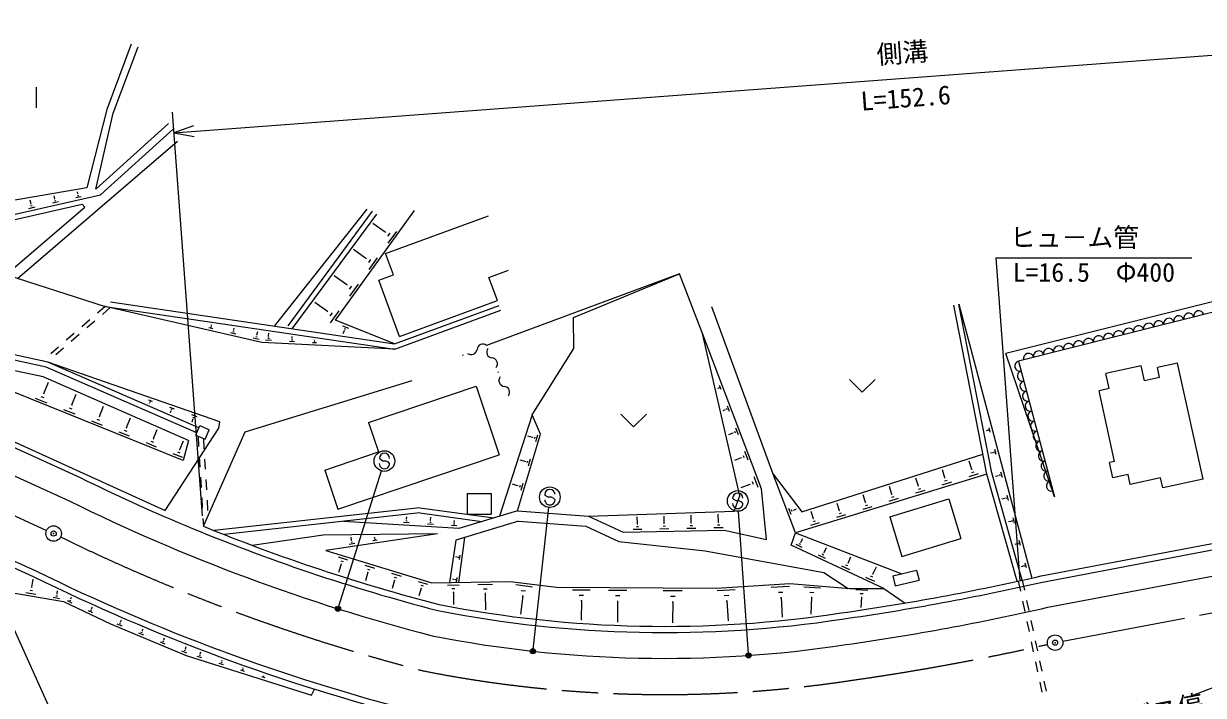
# Model space of a CAD drawing. Units: millimetres, scale not verified. Extents: x 40000 to 680000, y 20000 to 380000.
# Drawn here: x 179526 to 293784, y 256032 to 321079 of the extents above; entities that cross this region are included whole.
import ezdxf
from ezdxf.enums import TextEntityAlignment as Align

# ---------------------------------------------------------------- set-up
doc = ezdxf.new("R2010")
doc.units = ezdxf.units.MM
doc.header["$LTSCALE"] = 1000
doc.header["$PDMODE"] = 32
doc.header["$PDSIZE"] = 500
doc.linetypes.add('CHAIN', pattern=[18.5, 12, -1.5, 3.5, -1.5])
for name, color, linetype, lineweight in [('M-BGD', 7, 'Continuous', 25), ('M-BMK', 2, 'CHAIN', 13), ('M-BMK-SRVR', 3, 'Continuous', 25), ('M-STR-HTXT', 7, 'Continuous', 13), ('M-STR-STRC', 7, 'Continuous', 25)]:
    doc.layers.add(name, color=color, linetype=linetype, lineweight=lineweight)
doc.styles.add('@ＭＳ ゴシック', font='')
doc.styles.add('ＭＳ ゴシック', font='')
doc.styles.get('@ＭＳ ゴシック').set_extended_font_data('@MS Gothic')
doc.styles.get('ＭＳ ゴシック').set_extended_font_data('MS Gothic')

msp = doc.modelspace()

# ---------------------------------------------------------------- linework, layer by layer
at = {"layer": 'M-BGD'}
for p, q in [((189958, 319084), (187573, 312758)), ((188195, 312395), (190632, 318824)), ((93864, 318512), (185004, 277127)), ((92830, 316235), (183934, 274867)), ((180732, 314922), (180732, 312922)), ((187573, 312758), (185654, 305188)), ((186507, 305034), (188195, 312395)), ((186507, 305034), (193558, 311411)), ((186977, 304514), (194028, 310892)), ((178922, 296393), (194441, 309686)), ((185654, 305188), (170774, 302648)), ((166963, 299952), (186977, 304514)), ((180245, 303630), (180161, 303997)), ((182543, 304113), (182479, 304393)), ((182511, 303929), (182651, 303961)), ((182525, 304109), (182560, 304117)), ((184598, 304228), (185095, 304342)), ((184778, 304583), (184734, 304778)), ((184750, 304420), (184874, 304448)), ((184763, 304580), (184794, 304587)), ((168437, 299775), (185189, 303594)), ((178271, 297152), (185445, 303296)), ((180019, 303185), (180642, 303327)), ((180210, 303425), (180366, 303460)), ((180226, 303625), (180265, 303634)), ((182340, 303714), (182899, 303841)), ((185445, 303296), (185189, 303594)), ((203816, 291780), (212804, 303107)), ((213291, 302910), (205100, 291829)), ((209720, 292370), (217394, 302980)), ((213693, 302613), (205502, 291531)), ((214538, 300885), (213357, 301739)), ((214590, 298809), (224538, 302460)), ((214564, 300920), (214513, 300849)), ((214979, 300781), (214775, 300499)), ((215624, 300959), (214807, 299830)), ((168437, 299775), (187439, 293693)), ((212682, 298334), (211482, 299202)), ((212707, 298370), (212656, 298298)), ((213127, 298229), (212921, 297943)), ((213780, 298409), (212954, 297267)), ((215346, 296748), (214590, 298809)), ((224587, 296502), (226471, 297193)), ((210815, 295770), (209597, 296651)), ((213936, 296230), (215346, 296748)), ((215936, 290780), (213936, 296230)), ((243050, 296853), (224366, 289923)), ((225411, 294257), (224587, 296502)), ((232768, 292617), (243050, 296853)), ((245275, 291086), (243050, 296853)), ((210841, 295806), (210789, 295734)), ((211266, 295664), (211057, 295375)), ((211926, 295846), (211091, 294691)), ((187439, 293693), (186683, 293038)), ((187439, 293693), (215491, 289551)), ((202595, 290211), (187439, 293693)), ((187936, 294125), (215438, 290064)), ((208952, 293194), (207734, 294075)), ((215438, 290064), (225583, 293788)), ((215936, 290780), (225411, 294257)), ((252109, 277441), (246182, 293648)), ((272804, 277467), (269608, 293810)), ((273290, 277583), (270099, 293906)), ((270099, 293906), (277175, 267393)), ((296455, 294601), (274650, 289122)), ((150165, 293495), (193245, 273934)), ((187921, 293582), (187166, 292927)), ((208978, 293230), (208926, 293158)), ((209403, 293088), (209194, 292799)), ((210063, 293270), (209227, 292115)), ((215491, 289551), (225756, 293319)), ((232819, 289623), (232768, 292617)), ((295766, 293396), (275876, 288399)), ((185928, 292382), (185173, 291727)), ((186411, 292271), (185656, 291616)), ((197461, 291647), (197857, 291556)), ((197637, 291732), (197736, 291709)), ((197701, 291842), (197726, 291836)), ((197714, 291839), (197732, 291921)), ((199861, 291399), (199891, 291392)), ((199876, 291395), (199923, 291598)), ((215438, 290064), (209720, 292370)), ((210404, 291824), (211000, 291584)), ((210556, 291555), (210705, 291495)), ((184418, 291071), (183663, 290416)), ((184900, 290961), (184145, 290305)), ((199570, 291163), (200050, 291053)), ((199783, 291265), (199903, 291238)), ((201765, 290659), (202331, 290528)), ((202016, 290780), (202158, 290747)), ((202108, 290937), (202144, 290929)), ((202126, 290933), (202201, 291261)), ((202940, 290444), (203541, 290413)), ((203175, 290613), (203325, 290605)), ((203240, 290790), (203278, 290788)), ((203259, 290789), (203275, 291103)), ((205275, 290324), (205764, 290299)), ((205466, 290462), (205588, 290456)), ((205519, 290606), (205550, 290605)), ((205535, 290606), (205543, 290768)), ((207650, 290318), (207746, 290313)), ((207692, 290431), (207716, 290430)), ((207704, 290430), (207705, 290449)), ((210558, 291347), (210438, 291048)), ((210540, 291354), (210577, 291339)), ((251004, 276030), (245275, 291086)), ((248901, 275351), (245275, 291086)), ((181869, 288295), (176109, 289536)), ((182907, 289760), (182152, 289105)), ((183390, 289650), (182635, 288994)), ((215491, 289551), (202595, 290211)), ((207500, 290210), (207884, 290191)), ((228772, 283203), (232819, 289623)), ((279354, 275270), (274650, 289122)), ((181715, 287817), (176003, 289047)), ((181397, 288450), (181348, 288408)), ((181879, 288339), (181837, 288302)), ((196491, 281927), (181869, 288295)), ((198523, 282527), (181869, 288295)), ((222105, 288979), (222013, 288940)), ((275876, 288399), (279354, 275270)), ((287758, 287950), (284340, 287198)), ((288080, 286485), (287758, 287950)), ((291284, 288214), (289330, 287784)), ((293755, 276983), (291284, 288214)), ((181407, 286861), (177325, 287739)), ((195505, 280720), (181407, 286861)), ((196291, 281468), (181715, 287817)), ((225504, 287285), (225464, 287377)), ((284662, 285733), (284340, 287198)), ((289545, 286807), (288080, 286485)), ((289545, 286807), (289330, 287784)), ((194983, 278788), (176889, 286062)), ((181484, 285268), (181924, 286363)), ((200970, 281542), (217147, 286538)), ((212937, 282446), (223360, 285962)), ((223360, 285962), (225598, 279330)), ((246780, 285765), (246758, 285756)), ((246784, 285753), (246775, 285776)), ((246908, 285761), (246873, 285853)), ((247070, 285665), (246931, 286033)), ((259501, 286627), (260751, 285377)), ((262001, 286627), (260751, 285377)), ((284662, 285733), (283686, 285518)), ((180650, 284819), (181775, 284367)), ((181208, 284987), (181489, 284874)), ((181449, 285282), (181519, 285254)), ((184195, 284151), (184614, 285191)), ((191609, 284657), (191990, 284525)), ((285190, 278681), (283686, 285518)), ((146284, 283726), (180724, 268088)), ((183391, 283717), (184476, 283281)), ((183929, 283879), (184200, 283770)), ((184162, 284164), (184229, 284137)), ((186869, 283049), (187266, 284036)), ((191720, 284363), (191694, 284288)), ((191708, 284367), (191732, 284359)), ((191712, 284494), (191808, 284461)), ((193651, 283950), (194110, 283791)), ((193785, 283595), (193720, 283406)), ((193771, 283600), (193799, 283590)), ((193775, 283752), (193890, 283713)), ((247475, 283672), (247257, 283589)), ((247481, 283656), (247469, 283688)), ((247654, 283666), (247605, 283795)), ((247882, 283532), (247686, 284047)), ((146036, 283180), (180467, 267545)), ((186092, 282631), (187140, 282210)), ((186611, 282788), (186873, 282682)), ((186836, 283062), (186901, 283036)), ((189504, 281963), (189880, 282898)), ((195773, 283215), (196315, 283027)), ((195931, 282796), (195825, 282489)), ((195914, 282802), (195948, 282790)), ((195920, 282982), (196055, 282935)), ((198429, 281896), (198523, 282527)), ((212937, 282446), (213896, 279604)), ((228772, 283203), (225628, 273384)), ((229584, 281325), (228772, 283203)), ((237353, 283277), (238603, 282027)), ((239853, 283277), (238603, 282027)), ((188756, 281560), (189765, 281155)), ((189256, 281711), (189508, 281610)), ((189472, 281976), (189535, 281950)), ((192102, 280893), (192457, 281775)), ((193245, 273934), (198429, 281896)), ((196192, 281239), (196591, 282156)), ((196192, 281239), (197108, 280840)), ((196421, 281139), (196480, 280141)), ((196591, 282156), (197508, 281757)), ((196937, 272410), (200970, 281542)), ((197108, 280840), (197508, 281757)), ((227355, 273910), (229584, 281325)), ((228805, 281010), (228374, 281139)), ((229290, 281216), (229096, 280570)), ((248220, 281430), (247792, 281267)), ((248228, 281409), (248212, 281451)), ((248454, 281422), (248390, 281590)), ((248751, 281247), (248495, 281919)), ((272837, 281670), (272750, 281647)), ((272841, 281657), (272834, 281683)), ((272977, 281651), (272949, 281756)), ((273144, 281528), (273032, 281946)), ((191382, 280505), (192353, 280114)), ((191863, 280650), (192106, 280552)), ((192071, 280905), (192132, 280880)), ((194663, 279837), (194997, 280669)), ((195505, 280720), (194983, 278788)), ((196935, 280915), (196994, 279917)), ((228811, 281030), (228799, 280990)), ((229024, 281032), (228975, 280871)), ((193970, 279464), (194905, 279089)), ((194433, 279604), (194667, 279510)), ((194634, 279849), (194692, 279826)), ((196539, 279143), (196598, 278144)), ((197053, 278919), (197112, 277921)), ((208685, 277846), (213896, 279604)), ((209964, 274055), (225598, 279330)), ((228091, 278678), (227630, 278817)), ((228591, 278891), (228391, 278224)), ((249018, 279027), (248365, 278779)), ((249028, 279001), (249008, 279054)), ((249310, 279018), (249230, 279229)), ((249683, 278799), (249363, 279640)), ((254895, 273800), (272426, 279401)), ((273364, 279521), (273175, 279471)), ((273368, 279506), (273359, 279537)), ((273527, 279499), (273495, 279622)), ((273724, 279354), (273593, 279846)), ((208685, 277846), (209964, 274055)), ((228097, 278699), (228085, 278657)), ((228316, 278701), (228266, 278535)), ((268755, 277086), (268509, 277887)), ((271347, 277892), (271095, 278713)), ((271549, 277649), (271316, 277577)), ((271376, 277901), (271318, 277883)), ((274319, 277123), (274176, 277662)), ((285190, 278681), (284702, 278574)), ((285024, 277109), (284702, 278574)), ((196657, 277146), (196716, 276148)), ((197171, 276922), (197230, 275924)), ((227886, 276545), (227679, 275857)), ((250228, 276443), (250131, 276698)), ((250681, 276176), (250292, 277198)), ((254278, 271772), (252109, 277441)), ((252109, 277441), (254895, 273800)), ((272804, 277467), (254278, 271772)), ((266178, 276284), (265938, 277065)), ((269383, 276677), (268466, 276395)), ((268954, 276846), (268725, 276776)), ((268784, 277095), (268727, 277077)), ((271984, 277477), (271053, 277190)), ((275751, 267078), (272804, 277467)), ((276240, 267186), (273290, 277583)), ((273925, 277306), (273650, 277233)), ((273929, 277289), (273920, 277323)), ((274104, 277282), (274068, 277417)), ((286489, 277431), (285024, 277109)), ((286704, 276455), (286489, 277431)), ((289634, 277100), (286704, 276455)), ((289849, 276123), (289634, 277100)), ((293755, 276983), (289849, 276123)), ((222479, 275566), (224797, 275570)), ((222479, 275566), (222483, 273566)), ((224797, 275570), (224801, 273570)), ((227370, 276325), (226879, 276473)), ((227376, 276347), (227363, 276304)), ((227602, 276349), (227550, 276177)), ((249873, 276454), (248979, 276114)), ((249885, 276422), (249860, 276486)), ((251468, 271114), (251004, 276030)), ((261065, 274694), (260837, 275436)), ((263614, 275487), (263380, 276248)), ((263642, 275496), (263586, 275479)), ((266796, 275882), (265893, 275604)), ((266374, 276048), (266148, 275979)), ((266206, 276293), (266149, 276276)), ((274910, 274909), (274771, 275430)), ((196775, 275150), (196834, 274151)), ((197289, 274926), (197348, 273928)), ((248337, 273875), (248901, 275351)), ((258529, 273905), (258307, 274628)), ((261664, 274304), (260789, 274035)), ((261255, 274465), (261036, 274398)), ((261092, 274702), (261038, 274686)), ((264223, 275090), (263334, 274817)), ((263411, 273315), (269131, 275063)), ((263807, 275255), (263585, 275186)), ((269131, 275063), (270300, 271238)), ((274528, 275086), (274278, 275019)), ((274532, 275070), (274524, 275103)), ((274702, 275063), (274667, 275193)), ((196893, 273153), (196937, 272410)), ((217891, 274199), (197972, 271992)), ((217884, 273695), (198962, 271598)), ((216631, 273080), (216596, 273082)), ((216614, 273081), (216628, 273308)), ((217884, 273695), (223916, 272863)), ((217891, 274199), (225057, 273211)), ((218941, 272954), (218962, 273295)), ((227355, 273910), (221675, 272181)), ((222483, 273566), (224801, 273570)), ((227355, 273910), (234225, 273398)), ((234225, 273398), (248337, 273875)), ((234225, 273398), (237593, 271850)), ((238971, 272630), (238957, 273308)), ((241569, 272692), (241555, 273396)), ((244186, 272755), (244172, 273484)), ((246822, 272818), (246807, 273573)), ((253866, 273548), (253641, 274137)), ((253958, 273836), (253902, 273984)), ((254114, 273959), (254100, 273996)), ((254107, 273978), (254378, 274081)), ((256008, 273121), (255792, 273824)), ((256034, 273129), (255981, 273113)), ((259119, 273521), (258258, 273257)), ((258716, 273680), (258501, 273614)), ((258556, 273914), (258503, 273897)), ((263411, 273315), (264580, 269490)), ((275497, 272712), (275362, 273216)), ((278070, 267596), (309627, 273587)), ((221675, 272181), (210508, 272878)), ((216870, 272732), (216316, 272766)), ((216672, 272911), (216534, 272919)), ((219211, 272586), (218627, 272622)), ((219003, 272774), (218857, 272784)), ((218959, 272953), (218923, 272955)), ((221467, 272445), (220967, 272476)), ((221289, 272606), (221164, 272614)), ((221251, 272759), (221220, 272761)), ((221236, 272760), (221250, 272979)), ((227467, 272899), (221395, 271051)), ((227467, 272899), (233971, 272414)), ((233971, 272414), (237175, 270941)), ((237593, 271850), (247366, 272043)), ((238562, 272119), (239399, 272136)), ((238871, 272376), (239080, 272381)), ((238944, 272629), (238997, 272630)), ((241152, 272170), (242007, 272187)), ((241467, 272433), (241681, 272438)), ((241543, 272691), (241596, 272693)), ((243760, 272222), (244634, 272239)), ((244082, 272491), (244301, 272495)), ((244159, 272754), (244214, 272755)), ((246386, 272274), (247278, 272292)), ((246716, 272548), (246939, 272553)), ((246794, 272818), (246850, 272819)), ((247366, 272043), (251468, 271114)), ((256587, 272743), (255741, 272483)), ((256192, 272900), (255980, 272835)), ((275127, 272884), (274901, 272823)), ((275131, 272868), (275123, 272899)), ((275295, 272861), (275261, 272987)), ((278192, 267009), (309815, 273012)), ((208541, 271560), (201661, 270560)), ((219609, 271679), (208541, 271560)), ((219609, 271679), (208794, 270058)), ((211292, 271024), (211245, 271342)), ((211386, 270869), (211248, 270848)), ((211310, 271027), (211275, 271022)), ((213766, 271056), (213363, 270996)), ((213597, 271154), (213496, 271139)), ((213528, 271268), (213514, 271366)), ((213541, 271270), (213516, 271266)), ((221395, 271051), (220766, 266962)), ((221664, 266979), (222259, 271314)), ((237175, 270941), (245529, 270037)), ((253850, 270591), (254278, 271772)), ((254278, 271772), (264572, 267812)), ((254827, 270851), (254790, 270869)), ((254809, 270860), (254984, 271233)), ((264580, 269490), (270300, 271238)), ((275883, 270676), (275851, 270798)), ((276078, 270533), (275948, 271020)), ((208794, 270058), (219077, 266931)), ((211618, 270734), (211066, 270651)), ((245529, 270037), (257038, 267945)), ((262835, 266376), (253850, 270591)), ((254941, 270355), (254336, 270639)), ((254799, 270643), (254648, 270714)), ((257038, 269622), (256867, 269703)), ((257070, 269858), (257028, 269878)), ((257049, 269868), (257276, 270351)), ((275721, 270698), (275519, 270644)), ((275725, 270683), (275717, 270713)), ((278704, 264561), (310058, 270514)), ((209978, 269437), (210894, 269158)), ((210269, 268748), (210021, 267932)), ((210238, 269058), (210467, 268988)), ((210240, 268757), (210297, 268739)), ((212574, 268647), (213500, 268366)), ((221492, 269423), (221400, 269436)), ((221494, 269436), (221490, 269410)), ((221625, 269458), (221610, 269354)), ((221771, 269598), (221714, 269180)), ((257199, 269296), (256513, 269617)), ((259539, 268198), (258769, 268559)), ((259359, 268564), (259166, 268654)), ((259395, 268829), (259347, 268852)), ((259371, 268840), (259651, 269438)), ((276311, 268530), (276132, 268482)), ((276315, 268515), (276307, 268544)), ((276467, 268509), (276436, 268626)), ((276656, 268370), (276530, 268840)), ((212869, 267951), (212622, 267140)), ((212837, 268264), (213069, 268193)), ((212840, 267960), (212897, 267942)), ((215171, 267858), (216076, 267582)), ((215428, 267483), (215654, 267414)), ((221476, 267445), (221416, 267009)), ((257038, 267945), (259391, 266389)), ((261964, 267060), (261108, 267462)), ((261764, 267468), (261550, 267568)), ((261804, 267762), (261751, 267787)), ((261777, 267775), (262113, 268490)), ((263704, 267601), (266010, 268167)), ((263704, 267601), (263942, 266630)), ((266010, 268167), (266248, 267196)), ((175895, 266392), (183398, 265111)), ((180153, 266226), (180402, 266183)), ((180297, 266509), (180360, 266498)), ((180328, 266503), (180459, 267271)), ((215459, 267177), (215221, 266395)), ((215430, 267186), (215487, 267168)), ((217747, 267075), (218632, 266806)), ((218028, 266409), (217799, 265656)), ((217998, 266708), (218219, 266641)), ((218000, 266418), (218056, 266401)), ((219077, 266931), (226661, 267070)), ((220564, 266709), (221703, 266730)), ((220997, 266375), (221282, 266380)), ((221185, 267263), (221067, 267279)), ((221187, 267276), (221183, 267249)), ((221323, 267299), (221308, 267191)), ((223509, 266763), (224930, 266789)), ((224050, 266346), (224405, 266353)), ((226661, 267070), (231119, 266515)), ((227181, 266754), (228801, 266552)), ((231119, 266515), (246624, 266422)), ((232698, 266255), (234402, 266245)), ((236171, 266234), (237953, 266224)), ((246624, 266422), (253745, 266862)), ((246697, 266176), (248431, 266283)), ((251936, 266500), (253689, 266608)), ((253745, 266862), (259547, 266376)), ((255088, 266540), (256698, 266454)), ((259547, 266376), (262835, 266376)), ((260124, 266270), (261275, 266209)), ((262835, 266376), (264888, 264976)), ((263942, 266630), (266248, 267196)), ((275849, 267100), (276058, 266122)), ((276240, 267186), (276449, 266208)), ((179728, 265991), (180724, 265821)), ((182382, 265538), (183016, 265429)), ((182652, 265687), (182811, 265660)), ((182744, 265867), (182784, 265861)), ((182764, 265864), (182817, 266171)), ((183398, 265111), (187939, 262946)), ((183758, 265216), (184191, 265010)), ((183982, 265268), (184091, 265217)), ((184085, 265379), (184112, 265366)), ((184098, 265372), (184173, 265528)), ((221110, 266035), (221181, 266037)), ((221146, 266036), (221168, 264828)), ((224191, 265923), (224279, 265924)), ((224235, 265923), (224264, 264332)), ((227870, 265680), (227648, 263907)), ((227728, 266192), (228133, 266141)), ((227819, 265687), (227920, 265674)), ((233334, 265740), (233760, 265738)), ((233490, 265228), (233597, 265227)), ((233543, 265228), (233532, 263304)), ((236836, 265696), (237281, 265693)), ((237000, 265160), (237111, 265160)), ((237055, 265160), (237043, 263125)), ((241473, 266203), (243312, 266192)), ((242159, 265647), (242619, 265644)), ((242328, 265094), (242443, 265093)), ((242386, 265094), (242374, 263056)), ((247379, 265696), (247813, 265723)), ((247574, 265186), (247682, 265193)), ((247628, 265189), (247749, 263237)), ((252626, 266014), (253064, 266042)), ((252823, 265499), (252932, 265506)), ((252877, 265502), (252995, 263595)), ((255666, 266024), (256068, 266003)), ((255841, 265531), (255755, 263913)), ((255791, 265533), (255891, 265528)), ((260537, 265902), (260825, 265887)), ((260663, 265549), (260610, 264558)), ((260627, 265551), (260699, 265547)), ((276267, 265144), (276477, 264166)), ((276658, 265230), (276867, 264252)), ((185771, 264256), (186211, 264046)), ((185999, 264309), (186109, 264257)), ((186104, 264422), (186131, 264409)), ((186117, 264415), (186197, 264582)), ((187939, 262946), (195261, 259908)), ((188562, 262958), (189042, 262758)), ((188802, 263027), (188922, 262977)), ((188907, 263152), (188937, 263140)), ((188922, 263146), (189009, 263355)), ((276686, 263188), (276895, 262210)), ((277076, 263274), (277286, 262296)), ((292608, 256004), (311605, 263173)), ((190658, 262088), (191132, 261892)), ((190895, 262157), (191013, 262108)), ((190998, 262280), (191028, 262268)), ((191013, 262274), (191096, 262474)), ((192748, 261221), (193215, 261028)), ((192981, 261289), (193098, 261241)), ((193083, 261411), (193113, 261399)), ((193098, 261405), (193177, 261596)), ((195176, 260552), (195206, 260540)), ((195191, 260546), (195282, 260766)), ((277104, 261233), (277313, 260255)), ((277495, 261318), (277704, 260340)), ((194831, 260357), (195312, 260158)), ((195071, 260427), (195191, 260377)), ((195261, 259908), (207410, 256059)), ((196290, 259845), (196770, 259692)), ((196516, 259932), (196636, 259894)), ((196606, 260062), (196636, 260052)), ((196621, 260057), (196679, 260240)), ((198724, 259353), (198758, 259458)), ((198432, 259166), (198856, 259032)), ((198631, 259243), (198737, 259209)), ((198711, 259357), (198738, 259349)), ((200518, 258505), (200887, 258388)), ((200691, 258572), (200783, 258542)), ((200761, 258671), (200784, 258664)), ((200772, 258667), (200782, 258696)), ((277522, 259277), (277731, 258299)), ((277913, 259363), (278122, 258385)), ((202550, 257861), (202894, 257752)), ((202712, 257924), (202798, 257896)), ((202777, 258017), (202798, 258010)), ((202787, 258013), (202788, 258015)), ((277941, 257321), (278150, 256343)), ((278331, 257407), (278541, 256429)), ((207410, 256059), (207702, 256639))]:
    msp.add_line(p, q, dxfattribs=at)
for centre, radius, start, end in [((290432, 292056), 500, 14.10263, 194.10263), ((291402, 292300), 500, 14.10263, 194.10263), ((292372, 292544), 500, 14.10263, 194.10263), ((293341, 292787), 500, 14.10263, 194.10263), ((286552, 291082), 500, 14.10263, 194.10263), ((287522, 291325), 500, 14.10263, 194.10263), ((288492, 291569), 500, 14.10263, 194.10263), ((289462, 291813), 500, 14.10263, 194.10263), ((281703, 289863), 500, 14.10263, 194.10263), ((282673, 290107), 500, 14.10263, 194.10263), ((283643, 290351), 500, 14.10263, 194.10263), ((284613, 290594), 500, 14.10263, 194.10263), ((285583, 290838), 500, 14.10263, 194.10263), ((222879, 289591), 567, 230.74728, 354.6023), ((224007, 289485), 567, 50.74728, 174.6023), ((224937, 289273), 567, 141.4135, 265.26853), ((276854, 288645), 500, 14.10263, 194.10263), ((277824, 288889), 500, 14.10263, 194.10263), ((278794, 289132), 500, 14.10263, 194.10263), ((279763, 289376), 500, 14.10263, 194.10263), ((280733, 289620), 500, 14.10263, 194.10263), ((224843, 288144), 567, 321.4135, 85.26853), ((276004, 287916), 500, 104.83823, 284.83823), ((226125, 286519), 567, 141.4135, 265.26853), ((276260, 286949), 500, 104.83823, 284.83823), ((226032, 285389), 567, 321.4135, 85.26853), ((276516, 285983), 500, 104.83823, 284.83823), ((276772, 285016), 500, 104.83823, 284.83823), ((277028, 284049), 500, 104.83823, 284.83823), ((277284, 283083), 500, 104.83823, 284.83823), ((277540, 282116), 500, 104.83823, 284.83823), ((277797, 281150), 500, 104.83823, 284.83823), ((278053, 280183), 500, 104.83823, 284.83823), ((278309, 279216), 500, 104.83823, 284.83823), ((278565, 278250), 500, 104.83823, 284.83823), ((278821, 277283), 500, 104.83823, 284.83823), ((264823, 438737), 180247, 243.71547, 247.25329), ((279077, 276316), 500, 104.83823, 284.83823), ((264823, 438737), 182747, 243.72826, 255.50368), ((264823, 438737), 180247, 247.25329, 255.48034), ((264823, 438737), 179647, 247.79726, 255.47463), ((264823, 438737), 190847, 243.76795, 255.57453), ((264823, 438737), 190247, 243.7651, 255.56952), ((225531, 497440), 235772, 278.08617, 282.87577), ((225531, 497440), 236372, 278.08692, 282.87307), ((241584, 376114), 114000, 258.89824, 278.67696), ((241584, 376114), 113400, 258.90728, 278.67852), ((225531, 497440), 238872, 278.09, 282.86193), ((241584, 376114), 116500, 258.86149, 278.67061)]:
    msp.add_arc(centre, radius, start, end, dxfattribs=at)
at = {"layer": 'M-BMK'}
for p, q in [((92066, 312738), (181753, 272013)), ((280157, 261275), (376928, 279646))]:
    msp.add_line(p, q, dxfattribs=at)
for centre, radius, start, end in [((264823, 438737), 186247, 243.97645, 255.53515), ((225531, 497440), 242372, 278.09418, 282.66932), ((241584, 376114), 120000, 258.81238, 278.66211)]:
    msp.add_arc(centre, radius, start, end, dxfattribs=at)
at = {"layer": 'M-BMK-SRVR'}
for centre in [(182436, 271703), (279420, 261135)]:
    msp.add_circle(centre, 750, dxfattribs=at)
for p in [(182436, 271703), (279420, 261135)]:
    msp.add_point(p, dxfattribs=at)
at = {"layer": 'M-STR-HTXT'}
for p, q in [((194090, 310511), (335534, 321079)), ((196863, 273408), (193941, 312505)), ((195978, 311171), (194090, 310511)), ((194090, 310511), (196055, 310139)), ((273675, 298413), (292675, 298413)), ((273675, 298413), (276002, 267133)), ((183292, 252023), (174861, 270750))]:
    msp.add_line(p, q, dxfattribs=at)
at = {"layer": 'M-STR-STRC'}
for p, q in [((214077, 278866), (213977, 278984)), ((214322, 278726), (214077, 278866)), ((210015, 264560), (214172, 277771)), ((214622, 278724), (214322, 278726)), ((214867, 278612), (214622, 278724)), ((214973, 278476), (214867, 278612)), ((230093, 275362), (229994, 275480)), ((228865, 260461), (230379, 274228)), ((230338, 275223), (230093, 275362)), ((230639, 275221), (230338, 275223)), ((230884, 275109), (230639, 275221)), ((230990, 274973), (230884, 275109)), ((248293, 275003), (248193, 275121)), ((248538, 274864), (248293, 275003)), ((248838, 274861), (248538, 274864)), ((249084, 274749), (248838, 274861)), ((249189, 274613), (249084, 274749)), ((249727, 260049), (248758, 273865))]:
    msp.add_line(p, q, dxfattribs=at)
for centre, radius in [((214472, 278725), 1000), ((230488, 275222), 1000), ((248688, 274862), 1000), ((209970, 264417), 150), ((209970, 264417), 120), ((209970, 264417), 90), ((209970, 264417), 60), ((209970, 264417), 30), ((228849, 260312), 150), ((228849, 260312), 120), ((228849, 260312), 90), ((228849, 260312), 60), ((228849, 260312), 30), ((249738, 259899), 150), ((249738, 259899), 120), ((249738, 259899), 90), ((249738, 259899), 60), ((249738, 259899), 30)]:
    msp.add_circle(centre, radius, dxfattribs=at)
for centre, start, end in [((214477, 278980), 359.55488, 179.55488), ((214473, 278480), 179.55488, 359.55488), ((230494, 275476), 359.55488, 179.55488), ((248693, 275117), 359.55488, 179.55488), ((230490, 274976), 179.55488, 359.55488), ((248689, 274617), 179.55488, 359.55488)]:
    msp.add_arc(centre, 500, start, end, dxfattribs=at)
for p in [(209970, 264417), (228849, 260312), (249738, 259899)]:
    msp.add_point(p, dxfattribs=at)

# ---------------------------------------------------------------- texts
at = {"layer": 'M-BGD', "style": 'ＭＳ ゴシック'}
msp.add_text('九瀬原バス停', height=1833, rotation=10.749, dxfattribs=at).set_placement((286222, 254792), align=Align.TOP_CENTER)
at = {"layer": 'M-STR-HTXT', "style": 'ＭＳ ゴシック'}
msp.add_text('側溝', height=1833, rotation=4.273, dxfattribs=at).set_placement((264737, 316792), align=Align.BOTTOM_CENTER)
at = {"layer": 'M-STR-HTXT', "style": '@ＭＳ ゴシック'}
msp.add_text('L=152.6', height=1833, rotation=4.273, dxfattribs=at).set_placement((264886, 314798), align=Align.TOP_CENTER)
at = {"layer": 'M-STR-HTXT', "style": 'ＭＳ ゴシック'}
msp.add_text('ヒュ－ム管', height=1833, dxfattribs=at).set_placement((275050, 298913), align=Align.BOTTOM_LEFT)
msp.add_text('L=16.5\u3000Φ400', height=1833, dxfattribs=at).set_placement((283175, 297913), align=Align.TOP_CENTER)

doc.saveas('drawing.dxf')
